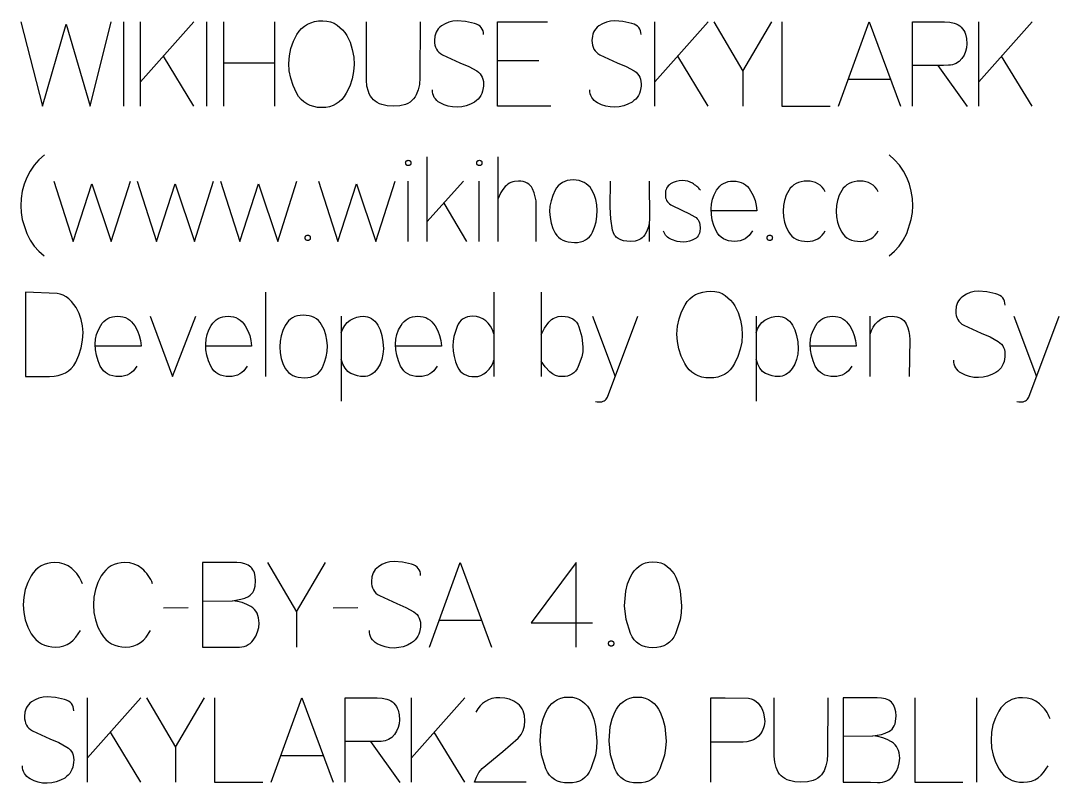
# Model space of a CAD drawing. Extents: x -1220 to 1220, y -1930 to 4067.
# Drawn here: x -803 to 106, y 3399 to 4067 of the extents above; entities that cross this region are included whole.
import ezdxf

# ---------------------------------------------------------------- set-up
doc = ezdxf.new("R2010")
doc.units = 0
doc.layers.add('TC', color=220, linetype='CONTINUOUS')

msp = doc.modelspace()

# ---------------------------------------------------------------- linework, layer by layer
at = {"layer": 'TC'}
for p, q in [((-713.03, 4066.3, 0), (-713.03, 3992.3, 0)), ((-698.23, 4013.55, 0), (-651.51, 4066.3, 0)), ((-698.23, 3992.3, 0), (-698.23, 4066.3, 0)), ((-640.51, 4066.3, 0), (-640.51, 3992.3, 0)), ((-625.61, 4066.3, 0), (-625.61, 3992.3, 0)), ((-580.47, 3992.3, 0), (-580.47, 4066.3, 0)), ((-247.68, 4013.55, 0), (-200.95, 4066.3, 0)), ((-247.68, 3992.3, 0), (-247.68, 4066.3, 0)), ((35.95, 4013.55, 0), (82.68, 4066.3, 0)), ((35.95, 3992.3, 0), (35.95, 4066.3, 0)), ((-651.51, 3992.3, 0), (-678.15, 4036.28, 0)), ((-580.47, 4030.04, 0), (-625.61, 4030.04, 0)), ((-349.48, 4031.94, 0), (-385.64, 4031.94, 0)), ((-200.95, 3992.3, 0), (-227.59, 4036.28, 0)), ((82.68, 3992.3, 0), (56.04, 4036.28, 0)), ((-170.61, 4023.06, 0), (-170.61, 3992.3, 0)), ((0.11, 4027.92, 0), (25.91, 3992.19, 0)), ((-78.22, 4015.87, 0), (-41.43, 4015.87, 0)), ((-447.37, 3947.9, 0), (-447.37, 3873.9, 0)), ((-385.32, 3947.9, 0), (-385.32, 3873.9, 0)), ((-464.08, 3926.76, 0), (-464.08, 3873.9, 0)), ((-415.24, 3926.76, 0), (-447.37, 3891.02, 0)), ((-401.81, 3926.76, 0), (-401.81, 3873.9, 0)), ((-432.57, 3907.41, 0), (-412.7, 3873.9, 0)), ((-252.65, 3890.92, 0), (-252.65, 3873.9, 0)), ((-588.61, 3829.5, 0), (-588.61, 3755.5, 0)), ((-388.7, 3829.5, 0), (-388.7, 3755.5, 0)), ((-347.26, 3829.5, 0), (-347.26, 3755.5, 0)), ((-522.33, 3808.36, 0), (-522.33, 3733.93, 0)), ((-302.23, 3808.36, 0), (-282.35, 3755.5, 0)), ((-159.09, 3808.36, 0), (-159.09, 3733.93, 0)), ((-59.09, 3755.5, 0), (-59.09, 3808.36, 0)), ((66.82, 3808.36, 0), (86.69, 3755.5, 0)), ((-656.48, 3552.95, 0), (-678.15, 3552.74, 0)), ((-561.55, 3549.46, 0), (-561.55, 3518.7, 0)), ((-507.74, 3552.95, 0), (-529.41, 3552.74, 0)), ((-436.49, 3542.27, 0), (-399.7, 3542.27, 0)), ((-356.04, 3540.05, 0), (-302.33, 3540.05, 0)), ((-744.64, 3421.55, 0), (-697.92, 3474.3, 0)), ((-744.64, 3400.3, 0), (-744.64, 3474.3, 0)), ((-461.01, 3421.55, 0), (-414.29, 3474.3, 0)), ((-461.01, 3400.3, 0), (-461.01, 3474.3, 0)), ((33.94, 3474.3, 0), (33.94, 3400.3, 0)), ((-697.92, 3400.3, 0), (-724.56, 3444.28, 0)), ((-414.29, 3400.3, 0), (-440.93, 3444.28, 0)), ((-667.58, 3431.06, 0), (-667.58, 3400.3, 0)), ((-496.85, 3435.92, 0), (-471.05, 3400.19, 0)), ((-575.18, 3423.87, 0), (-538.39, 3423.87, 0))]:
    msp.add_line(p, q, dxfattribs=at)
for points in [[(-803.1, 4066.3), (-784.07, 3992.3), (-763.25, 4064.08), (-742.32, 3992.3), (-723.82, 4066.3)], [(-453.19, 4066.3), (-453.51, 4017.04), (-453.89, 4011.45), (-454.93, 4006.54), (-456.64, 4002.31), (-457.74, 4000.44), (-459, 3998.75), (-460.44, 3997.24), (-462.1, 3995.93), (-463.99, 3994.82), (-466.11, 3993.91), (-471.03, 3992.7), (-476.87, 3992.3), (-482.25, 3992.66), (-486.94, 3993.73), (-489.02, 3994.53), (-490.92, 3995.51), (-492.65, 3996.67), (-494.21, 3998.01), (-495.59, 3999.52), (-496.79, 4001.22), (-497.82, 4003.09), (-498.67, 4005.14), (-499.85, 4009.78), (-500.34, 4015.13), (-500.34, 4066.3)], [(-397.69, 4054.99), (-397.82, 4056.78), (-398.2, 4058.42), (-398.83, 4059.89), (-399.72, 4061.2), (-400.87, 4062.35), (-402.27, 4063.33), (-403.92, 4064.16), (-405.83, 4064.82), (-413.6, 4066.56), (-420.84, 4067.14), (-424.6, 4066.86), (-428.16, 4066.01), (-431.52, 4064.59), (-434.69, 4062.6), (-436.13, 4061.43), (-437.37, 4060.13), (-438.42, 4058.72), (-439.29, 4057.18), (-439.96, 4055.52), (-440.44, 4053.74), (-440.82, 4049.81), (-440.71, 4047.74), (-440.38, 4045.82), (-439.84, 4044.04), (-439.08, 4042.41), (-438.09, 4040.92), (-436.9, 4039.58), (-435.48, 4038.38), (-433.84, 4037.33), (-418.62, 4030.36), (-410.77, 4027.08), (-403.71, 4023.17), (-402.16, 4022.03), (-400.85, 4020.74), (-399.76, 4019.3), (-398.9, 4017.7), (-398.28, 4015.94), (-397.89, 4014.03), (-397.72, 4011.96), (-397.79, 4009.74), (-398.56, 4005.43), (-399.24, 4003.5), (-400.12, 4001.71), (-401.2, 4000.06), (-402.47, 3998.56), (-403.95, 3997.21), (-405.62, 3996), (-409.23, 3994.05), (-412.99, 3992.64), (-416.9, 3991.78), (-420.95, 3991.45), (-424.93, 3991.65), (-428.74, 3992.35), (-432.38, 3993.55), (-435.85, 3995.26), (-437.44, 3996.29), (-438.81, 3997.45), (-439.97, 3998.71), (-440.93, 4000.1), (-441.67, 4001.59), (-442.19, 4003.21), (-442.51, 4004.94), (-442.62, 4006.78)], [(-338.91, 3992.3), (-385.64, 3992.3), (-385.64, 4066.3), (-341.66, 4066.3)], [(-259.73, 4054.99), (-259.86, 4056.78), (-260.24, 4058.42), (-260.88, 4059.89), (-261.77, 4061.2), (-262.91, 4062.35), (-264.31, 4063.33), (-265.96, 4064.16), (-267.87, 4064.82), (-275.64, 4066.56), (-282.88, 4067.14), (-286.64, 4066.86), (-290.2, 4066.01), (-293.57, 4064.59), (-296.73, 4062.6), (-298.17, 4061.43), (-299.41, 4060.13), (-300.47, 4058.72), (-301.33, 4057.18), (-302, 4055.52), (-302.48, 4053.74), (-302.86, 4049.81), (-302.75, 4047.74), (-302.43, 4045.82), (-301.88, 4044.04), (-301.12, 4042.41), (-300.14, 4040.92), (-298.94, 4039.58), (-297.52, 4038.38), (-295.89, 4037.33), (-280.66, 4030.36), (-272.81, 4027.08), (-265.76, 4023.17), (-264.21, 4022.03), (-262.89, 4020.74), (-261.8, 4019.3), (-260.95, 4017.7), (-260.32, 4015.94), (-259.93, 4014.03), (-259.77, 4011.96), (-259.84, 4009.74), (-260.6, 4005.43), (-261.28, 4003.5), (-262.16, 4001.71), (-263.24, 4000.06), (-264.52, 3998.56), (-265.99, 3997.21), (-267.66, 3996), (-271.27, 3994.05), (-275.03, 3992.64), (-278.94, 3991.78), (-282.99, 3991.45), (-286.97, 3991.65), (-290.79, 3992.35), (-294.43, 3993.55), (-297.89, 3995.26), (-299.48, 3996.29), (-300.85, 3997.45), (-302.02, 3998.71), (-302.97, 4000.1), (-303.71, 4001.59), (-304.24, 4003.21), (-304.55, 4004.94), (-304.66, 4006.78)], [(-195.99, 4066.3), (-170.61, 4023.06), (-145.35, 4066.3)], [(-136.36, 4066.3), (-136.36, 3992.3), (-94.18, 3992.3)], [(-86.78, 3992.3), (-59.93, 4066.3), (-32.66, 3992.3)], [(-22.09, 3992.3), (-22.09, 4066.3), (5.93, 4066.3), (10.54, 4066), (14.53, 4065.09), (16.3, 4064.41), (17.91, 4063.58), (19.37, 4062.6), (20.68, 4061.46), (21.83, 4060.18), (22.83, 4058.74), (23.67, 4057.16), (24.36, 4055.42), (25.28, 4051.49), (25.59, 4046.95), (25.31, 4043.54), (24.48, 4040.27), (23.09, 4037.14), (21.15, 4034.16), (18.79, 4031.61), (17.47, 4030.59), (16.05, 4029.75), (14.54, 4029.08), (12.93, 4028.59), (11.22, 4028.28), (9.42, 4028.14), (5.08, 4027.92), (0.11, 4027.92), (-21.98, 4027.92)], [(-782.38, 3949.7), (-787.15, 3945.36), (-791.32, 3940.6), (-794.87, 3935.42), (-797.82, 3929.82), (-800.13, 3923.92), (-801.78, 3917.85), (-802.77, 3911.61), (-803.1, 3905.19), (-802.77, 3899.19), (-801.78, 3893.14), (-797.82, 3880.88), (-794.84, 3875.06), (-791.29, 3869.88), (-787.17, 3865.34), (-782.49, 3861.42)], [(-42.38, 3861.42), (-37.71, 3865.34), (-33.61, 3869.88), (-30.09, 3875.06), (-27.16, 3880.88), (-23.12, 3893.14), (-22.11, 3899.19), (-21.77, 3905.19), (-22.1, 3911.61), (-23.09, 3917.85), (-24.74, 3923.92), (-27.05, 3929.82), (-30, 3935.42), (-33.56, 3940.6), (-37.72, 3945.36), (-42.49, 3949.7)], [(-774.14, 3926.76), (-757.22, 3873.9), (-740.84, 3924.32), (-723.92, 3873.9), (-707.11, 3926.76)], [(-701.19, 3926.76), (-684.28, 3873.9), (-667.89, 3924.32), (-650.98, 3873.9), (-634.17, 3926.76)], [(-628.25, 3926.76), (-611.34, 3873.9), (-594.95, 3924.32), (-578.04, 3873.9), (-561.23, 3926.76)], [(-542.31, 3926.76), (-525.39, 3873.9), (-509.01, 3924.32), (-492.09, 3873.9), (-475.28, 3926.76)], [(-351.7, 3873.9), (-351.6, 3905.61), (-351.8, 3909.37), (-352.42, 3913.01), (-353.44, 3916.55), (-354.87, 3919.99), (-355.76, 3921.58), (-356.84, 3922.95), (-358.1, 3924.11), (-359.55, 3925.06), (-361.19, 3925.8), (-363.02, 3926.33), (-365.04, 3926.65), (-367.24, 3926.76), (-370.67, 3926.45), (-372.25, 3926.07), (-373.74, 3925.54), (-375.15, 3924.86), (-376.48, 3924.02), (-377.72, 3923.03), (-378.87, 3921.89), (-380.9, 3919.42), (-382.65, 3916.74), (-385.32, 3910.79)], [(-252.75, 3926.76), (-252.54, 3893.56), (-252.75, 3889.72), (-253.47, 3886.14), (-254.7, 3882.8), (-256.45, 3879.71), (-257.53, 3878.35), (-258.75, 3877.17), (-260.12, 3876.17), (-261.63, 3875.35), (-263.29, 3874.72), (-265.1, 3874.26), (-269.14, 3873.9), (-272.32, 3874.05), (-275.15, 3874.51), (-277.63, 3875.28), (-279.76, 3876.36), (-281.54, 3877.74), (-282.3, 3878.55), (-282.98, 3879.43), (-284.06, 3881.43), (-284.79, 3883.73), (-286.37, 3893.75), (-286.9, 3903.92), (-286.69, 3926.76)], [(-162.16, 3883.2), (-163.51, 3881.02), (-165.04, 3879.13), (-166.74, 3877.53), (-168.61, 3876.22), (-170.65, 3875.21), (-172.86, 3874.48), (-175.25, 3874.04), (-177.8, 3873.9), (-180.62, 3874.04), (-183.22, 3874.48), (-185.59, 3875.21), (-187.74, 3876.22), (-189.66, 3877.53), (-191.36, 3879.13), (-192.83, 3881.02), (-194.08, 3883.2), (-196.03, 3887.89), (-197.41, 3892.64), (-198.25, 3897.45), (-198.52, 3902.34), (-198.22, 3906.62), (-197.31, 3910.79), (-195.79, 3914.86), (-193.66, 3918.83), (-192.34, 3920.69), (-190.88, 3922.3), (-189.26, 3923.66), (-187.5, 3924.77), (-185.59, 3925.64), (-183.53, 3926.26), (-181.32, 3926.63), (-178.97, 3926.76), (-176.51, 3926.62), (-174.22, 3926.23), (-172.08, 3925.57), (-170.11, 3924.64), (-168.3, 3923.45), (-166.66, 3922), (-165.17, 3920.28), (-163.85, 3918.3), (-161.6, 3914.08), (-159.94, 3909.79), (-158.85, 3905.42), (-158.35, 3900.96), (-158.35, 3900.64), (-198.63, 3900.64)], [(-98.41, 3917.45), (-99.77, 3919.63), (-101.31, 3921.52), (-103.03, 3923.12), (-104.94, 3924.43), (-107.03, 3925.45), (-109.29, 3926.17), (-111.74, 3926.61), (-114.37, 3926.76), (-117.05, 3926.63), (-119.54, 3926.24), (-121.84, 3925.6), (-123.94, 3924.69), (-125.85, 3923.54), (-127.58, 3922.12), (-129.1, 3920.44), (-130.44, 3918.51), (-132.57, 3914.29), (-134.09, 3909.87), (-135, 3905.25), (-135.31, 3900.43), (-135, 3895.48), (-134.09, 3890.76), (-132.57, 3886.28), (-130.44, 3882.04), (-129.12, 3880.13), (-127.6, 3878.48), (-125.86, 3877.08), (-123.92, 3875.93), (-121.76, 3875.04), (-119.4, 3874.41), (-114.06, 3873.9), (-111.71, 3874.05), (-109.41, 3874.51), (-107.16, 3875.27), (-104.97, 3876.33), (-102.94, 3877.68), (-101.21, 3879.29), (-99.77, 3881.17), (-98.62, 3883.31)], [(-52, 3917.45), (-53.36, 3919.63), (-54.9, 3921.52), (-56.63, 3923.12), (-58.53, 3924.43), (-60.62, 3925.45), (-62.88, 3926.17), (-65.33, 3926.61), (-67.97, 3926.76), (-70.64, 3926.63), (-73.13, 3926.24), (-75.43, 3925.6), (-77.53, 3924.69), (-79.45, 3923.54), (-81.17, 3922.12), (-82.7, 3920.44), (-84.03, 3918.51), (-86.16, 3914.29), (-87.68, 3909.87), (-88.59, 3905.25), (-88.9, 3900.43), (-88.59, 3895.48), (-87.68, 3890.76), (-86.16, 3886.28), (-84.03, 3882.04), (-82.71, 3880.13), (-81.19, 3878.48), (-79.45, 3877.08), (-77.51, 3875.93), (-75.35, 3875.04), (-72.99, 3874.41), (-67.65, 3873.9), (-65.3, 3874.05), (-63, 3874.51), (-60.75, 3875.27), (-58.56, 3876.33), (-56.54, 3877.68), (-54.8, 3879.29), (-53.36, 3881.17), (-52.21, 3883.31)], [(59, 3818.19), (58.87, 3819.98), (58.49, 3821.62), (57.85, 3823.09), (56.96, 3824.4), (55.82, 3825.55), (54.42, 3826.53), (52.76, 3827.36), (50.86, 3828.02), (43.09, 3829.76), (35.85, 3830.34), (32.09, 3830.06), (28.52, 3829.21), (25.16, 3827.79), (22, 3825.8), (20.56, 3824.63), (19.31, 3823.33), (18.26, 3821.92), (17.4, 3820.38), (16.73, 3818.72), (16.25, 3816.94), (15.87, 3813.01), (15.97, 3810.94), (16.3, 3809.02), (16.85, 3807.24), (17.61, 3805.61), (18.59, 3804.12), (19.79, 3802.78), (21.21, 3801.58), (22.84, 3800.53), (38.07, 3793.56), (45.91, 3790.28), (52.97, 3786.37), (54.52, 3785.23), (55.84, 3783.94), (56.93, 3782.5), (57.78, 3780.9), (58.41, 3779.14), (58.8, 3777.23), (58.96, 3775.16), (58.89, 3772.94), (58.12, 3768.63), (57.44, 3766.7), (56.57, 3764.91), (55.49, 3763.26), (54.21, 3761.76), (52.74, 3760.41), (51.07, 3759.2), (47.45, 3757.25), (43.69, 3755.84), (39.79, 3754.98), (35.74, 3754.65), (31.76, 3754.85), (27.94, 3755.55), (24.3, 3756.75), (20.83, 3758.46), (19.25, 3759.49), (17.87, 3760.65), (16.71, 3761.91), (15.76, 3763.3), (15.02, 3764.79), (14.49, 3766.41), (14.17, 3768.14), (14.07, 3769.98)], [(-701.51, 3764.8), (-702.87, 3762.62), (-704.39, 3760.73), (-706.09, 3759.13), (-707.96, 3757.82), (-710, 3756.81), (-712.22, 3756.08), (-714.6, 3755.64), (-717.16, 3755.5), (-719.98, 3755.64), (-722.58, 3756.08), (-724.95, 3756.81), (-727.09, 3757.82), (-729.02, 3759.13), (-730.72, 3760.73), (-732.19, 3762.62), (-733.44, 3764.8), (-735.38, 3769.49), (-736.77, 3774.24), (-737.6, 3779.05), (-737.88, 3783.94), (-737.57, 3788.22), (-736.66, 3792.39), (-735.14, 3796.46), (-733.01, 3800.43), (-731.7, 3802.29), (-730.23, 3803.9), (-728.62, 3805.26), (-726.86, 3806.37), (-724.95, 3807.24), (-722.89, 3807.86), (-720.68, 3808.23), (-718.32, 3808.36), (-715.86, 3808.22), (-713.57, 3807.83), (-711.44, 3807.17), (-709.47, 3806.24), (-707.66, 3805.05), (-706.01, 3803.6), (-704.53, 3801.88), (-703.2, 3799.9), (-700.96, 3795.68), (-699.29, 3791.39), (-698.21, 3787.02), (-697.71, 3782.56), (-697.71, 3782.24), (-737.98, 3782.24)], [(-689.78, 3808.36), (-670.11, 3755.5), (-649.71, 3808.36)], [(-604.78, 3764.8), (-606.14, 3762.62), (-607.66, 3760.73), (-609.36, 3759.13), (-611.23, 3757.82), (-613.27, 3756.81), (-615.49, 3756.08), (-617.87, 3755.64), (-620.43, 3755.5), (-623.25, 3755.64), (-625.85, 3756.08), (-628.22, 3756.81), (-630.37, 3757.82), (-632.29, 3759.13), (-633.99, 3760.73), (-635.46, 3762.62), (-636.71, 3764.8), (-638.65, 3769.49), (-640.04, 3774.24), (-640.87, 3779.05), (-641.15, 3783.94), (-640.84, 3788.22), (-639.93, 3792.39), (-638.41, 3796.46), (-636.29, 3800.43), (-634.97, 3802.29), (-633.5, 3803.9), (-631.89, 3805.26), (-630.13, 3806.37), (-628.22, 3807.24), (-626.16, 3807.86), (-623.95, 3808.23), (-621.59, 3808.36), (-619.14, 3808.22), (-616.84, 3807.83), (-614.71, 3807.17), (-612.74, 3806.24), (-610.93, 3805.05), (-609.28, 3803.6), (-607.8, 3801.88), (-606.47, 3799.9), (-604.23, 3795.68), (-602.56, 3791.39), (-601.48, 3787.02), (-600.98, 3782.56), (-600.98, 3782.24), (-641.25, 3782.24)], [(-522.33, 3793.87), (-521.04, 3797.38), (-519.31, 3800.37), (-517.13, 3802.87), (-514.5, 3804.87), (-511.65, 3806.39), (-508.79, 3807.48), (-505.94, 3808.14), (-503.09, 3808.36), (-501.15, 3808.24), (-499.32, 3807.87), (-497.59, 3807.27), (-495.95, 3806.43), (-494.41, 3805.34), (-492.98, 3804.02), (-491.64, 3802.45), (-490.4, 3800.64), (-488.27, 3796.45), (-486.75, 3791.6), (-485.84, 3786.09), (-485.54, 3779.92), (-485.86, 3775.08), (-486.83, 3770.59), (-488.45, 3766.46), (-490.72, 3762.69), (-493.39, 3759.54), (-494.82, 3758.31), (-496.32, 3757.3), (-497.89, 3756.51), (-499.52, 3755.95), (-501.22, 3755.61), (-502.98, 3755.5), (-505.57, 3755.67), (-508.27, 3756.19), (-513.97, 3758.25), (-515.4, 3759.07), (-516.72, 3760.1), (-517.92, 3761.35), (-519.02, 3762.82), (-520.89, 3766.39), (-522.33, 3770.83)], [(-438.49, 3764.8), (-439.85, 3762.62), (-441.38, 3760.73), (-443.07, 3759.13), (-444.94, 3757.82), (-446.98, 3756.81), (-449.2, 3756.08), (-451.58, 3755.64), (-454.14, 3755.5), (-456.96, 3755.64), (-459.56, 3756.08), (-461.93, 3756.81), (-464.08, 3757.82), (-466, 3759.13), (-467.7, 3760.73), (-469.17, 3762.62), (-470.42, 3764.8), (-472.36, 3769.49), (-473.75, 3774.24), (-474.58, 3779.05), (-474.86, 3783.94), (-474.56, 3788.22), (-473.64, 3792.39), (-472.12, 3796.46), (-470, 3800.43), (-468.68, 3802.29), (-467.22, 3803.9), (-465.6, 3805.26), (-463.84, 3806.37), (-461.93, 3807.24), (-459.87, 3807.86), (-457.66, 3808.23), (-455.3, 3808.36), (-452.85, 3808.22), (-450.55, 3807.83), (-448.42, 3807.17), (-446.45, 3806.24), (-444.64, 3805.05), (-442.99, 3803.6), (-441.51, 3801.88), (-440.19, 3799.9), (-437.94, 3795.68), (-436.27, 3791.39), (-435.19, 3787.02), (-434.69, 3782.56), (-434.69, 3782.24), (-474.97, 3782.24)], [(-388.7, 3792.92), (-390.06, 3796.54), (-391.69, 3799.67), (-393.6, 3802.33), (-395.79, 3804.5), (-398.25, 3806.19), (-400.99, 3807.39), (-404.01, 3808.12), (-407.31, 3808.36), (-409.7, 3808.22), (-411.89, 3807.79), (-413.88, 3807.09), (-415.69, 3806.11), (-417.29, 3804.85), (-418.71, 3803.3), (-419.92, 3801.48), (-420.95, 3799.37), (-423.72, 3790.7), (-424.41, 3786.53), (-424.65, 3782.46), (-424.39, 3777.71), (-423.64, 3773.07), (-422.39, 3768.56), (-420.63, 3764.17), (-419.49, 3762.14), (-418.13, 3760.38), (-416.56, 3758.89), (-414.76, 3757.67), (-412.75, 3756.72), (-410.52, 3756.04), (-408.07, 3755.63), (-405.41, 3755.5), (-402.74, 3755.77), (-400.15, 3756.58), (-397.62, 3757.94), (-395.15, 3759.83), (-392.92, 3762.09), (-391.11, 3764.51), (-389.7, 3767.11), (-388.7, 3769.88)], [(-347.26, 3792.18), (-344.36, 3797.84), (-340.5, 3803.18), (-338.12, 3805.44), (-336.81, 3806.33), (-335.42, 3807.06), (-333.96, 3807.63), (-332.41, 3808.03), (-329.08, 3808.36), (-326.33, 3808.21), (-323.83, 3807.79), (-321.58, 3807.08), (-319.59, 3806.08), (-317.86, 3804.81), (-316.37, 3803.24), (-315.15, 3801.4), (-314.17, 3799.26), (-311.56, 3790.28), (-310.69, 3781.29), (-310.94, 3777.14), (-311.72, 3772.92), (-314.81, 3764.27), (-315.91, 3762.22), (-317.19, 3760.43), (-318.65, 3758.93), (-320.31, 3757.69), (-322.14, 3756.73), (-324.16, 3756.05), (-326.37, 3755.64), (-328.76, 3755.5), (-331.87, 3755.76), (-334.74, 3756.53), (-337.37, 3757.82), (-339.76, 3759.62), (-343.91, 3764.01), (-347.26, 3768.92)], [(-299.8, 3733.83), (-298.11, 3733.43), (-296.63, 3733.3), (-295.33, 3733.37), (-294.14, 3733.56), (-293.06, 3733.89), (-292.08, 3734.36), (-291.21, 3734.95), (-290.44, 3735.68), (-289.78, 3736.54), (-289.23, 3737.53), (-262.59, 3808.36)], [(-159.09, 3793.87), (-157.81, 3797.38), (-156.08, 3800.37), (-153.9, 3802.87), (-151.27, 3804.87), (-148.41, 3806.39), (-145.56, 3807.48), (-142.71, 3808.14), (-139.85, 3808.36), (-137.92, 3808.24), (-136.09, 3807.87), (-134.35, 3807.27), (-132.72, 3806.43), (-131.18, 3805.34), (-129.74, 3804.02), (-128.4, 3802.45), (-127.17, 3800.64), (-125.04, 3796.45), (-123.52, 3791.6), (-122.61, 3786.09), (-122.3, 3779.92), (-122.63, 3775.08), (-123.6, 3770.59), (-125.22, 3766.46), (-127.48, 3762.69), (-130.15, 3759.54), (-131.59, 3758.31), (-133.09, 3757.3), (-134.65, 3756.51), (-136.28, 3755.95), (-137.98, 3755.61), (-139.75, 3755.5), (-142.34, 3755.67), (-145.03, 3756.19), (-150.74, 3758.25), (-152.17, 3759.07), (-153.48, 3760.1), (-154.69, 3761.35), (-155.79, 3762.82), (-157.66, 3766.39), (-159.09, 3770.83)], [(-75.26, 3764.8), (-76.61, 3762.62), (-78.14, 3760.73), (-79.84, 3759.13), (-81.71, 3757.82), (-83.75, 3756.81), (-85.96, 3756.08), (-88.35, 3755.64), (-90.91, 3755.5), (-93.73, 3755.64), (-96.32, 3756.08), (-98.7, 3756.81), (-100.84, 3757.82), (-102.77, 3759.13), (-104.46, 3760.73), (-105.94, 3762.62), (-107.19, 3764.8), (-109.13, 3769.49), (-110.52, 3774.24), (-111.35, 3779.05), (-111.63, 3783.94), (-111.32, 3788.22), (-110.41, 3792.39), (-108.89, 3796.46), (-106.76, 3800.43), (-105.45, 3802.29), (-103.98, 3803.9), (-102.37, 3805.26), (-100.61, 3806.37), (-98.69, 3807.24), (-96.63, 3807.86), (-94.43, 3808.23), (-92.07, 3808.36), (-89.61, 3808.22), (-87.32, 3807.83), (-85.19, 3807.17), (-83.22, 3806.24), (-81.41, 3805.05), (-79.76, 3803.6), (-78.27, 3801.88), (-76.95, 3799.9), (-74.71, 3795.68), (-73.04, 3791.39), (-71.96, 3787.02), (-71.45, 3782.56), (-71.45, 3782.24), (-111.73, 3782.24)], [(-59.09, 3792.71), (-57.96, 3795.9), (-56.47, 3798.82), (-54.63, 3801.45), (-52.43, 3803.81), (-49.82, 3805.8), (-46.88, 3807.22), (-43.59, 3808.07), (-39.95, 3808.36), (-37.82, 3808.25), (-35.86, 3807.94), (-34.06, 3807.42), (-32.45, 3806.69), (-31, 3805.75), (-29.72, 3804.61), (-28.62, 3803.26), (-27.69, 3801.7), (-26.22, 3798.39), (-25.18, 3795.04), (-24.58, 3791.63), (-24.41, 3788.16), (-24.83, 3755.5)], [(69.25, 3733.83), (70.94, 3733.43), (72.42, 3733.3), (73.72, 3733.37), (74.91, 3733.56), (75.99, 3733.89), (76.97, 3734.36), (77.84, 3734.95), (78.61, 3735.68), (79.27, 3736.54), (79.82, 3737.53), (106.46, 3808.36)], [(-452.87, 3581.39), (-453, 3583.18), (-453.38, 3584.82), (-454.02, 3586.29), (-454.91, 3587.6), (-456.05, 3588.75), (-457.45, 3589.73), (-459.1, 3590.56), (-461.01, 3591.22), (-468.78, 3592.96), (-476.02, 3593.54), (-479.78, 3593.26), (-483.34, 3592.41), (-486.71, 3590.99), (-489.87, 3589), (-491.31, 3587.83), (-492.55, 3586.53), (-493.61, 3585.12), (-494.47, 3583.58), (-495.14, 3581.92), (-495.62, 3580.14), (-496, 3576.21), (-495.89, 3574.14), (-495.57, 3572.22), (-495.02, 3570.44), (-494.26, 3568.81), (-493.28, 3567.32), (-492.08, 3565.98), (-490.66, 3564.78), (-489.03, 3563.73), (-473.8, 3556.76), (-465.95, 3553.48), (-458.9, 3549.57), (-457.35, 3548.43), (-456.03, 3547.14), (-454.94, 3545.7), (-454.09, 3544.1), (-453.46, 3542.34), (-453.07, 3540.43), (-452.91, 3538.36), (-452.98, 3536.14), (-453.74, 3531.83), (-454.42, 3529.9), (-455.3, 3528.11), (-456.38, 3526.46), (-457.66, 3524.96), (-459.13, 3523.61), (-460.8, 3522.4), (-464.41, 3520.45), (-468.17, 3519.04), (-472.08, 3518.18), (-476.13, 3517.85), (-480.11, 3518.05), (-483.93, 3518.75), (-487.57, 3519.95), (-491.03, 3521.66), (-492.62, 3522.69), (-493.99, 3523.85), (-495.16, 3525.11), (-496.11, 3526.5), (-496.85, 3527.99), (-497.38, 3529.61), (-497.69, 3531.34), (-497.8, 3533.18)], [(-316.61, 3518.7), (-316.5, 3592.8), (-356.04, 3540.05)], [(-643.79, 3592.7), (-643.79, 3518.7), (-619.9, 3518.7), (-613.66, 3518.49), (-611.45, 3518.52), (-609.37, 3518.77), (-607.41, 3519.23), (-605.58, 3519.91), (-603.87, 3520.82), (-602.29, 3521.94), (-600.83, 3523.27), (-599.5, 3524.83), (-597.23, 3528.3), (-595.61, 3531.94), (-594.64, 3535.75), (-594.32, 3539.74), (-594.77, 3544.4), (-595.33, 3546.47), (-596.11, 3548.35), (-597.13, 3550.06), (-598.36, 3551.59), (-599.82, 3552.94), (-601.51, 3554.11), (-605.22, 3556.1), (-609.17, 3557.63), (-613.36, 3558.69), (-617.79, 3559.29)], [(-643.79, 3558.98), (-617.79, 3559.29), (-610.31, 3560.51), (-606.9, 3561.63), (-603.73, 3563.1), (-602.26, 3564.05), (-601, 3565.22), (-599.93, 3566.6), (-599.05, 3568.2), (-598.37, 3570.01), (-597.88, 3572.04), (-597.49, 3576.74), (-597.75, 3580.48), (-598.52, 3583.72), (-599.1, 3585.15), (-599.81, 3586.46), (-600.65, 3587.65), (-601.61, 3588.71), (-602.71, 3589.64), (-603.93, 3590.45), (-605.28, 3591.14), (-606.77, 3591.7), (-610.11, 3592.45), (-613.98, 3592.7), (-643.79, 3592.7)], [(-586.92, 3592.7), (-561.55, 3549.46), (-536.28, 3592.7)], [(-445.05, 3518.7), (-418.2, 3592.7), (-390.92, 3518.7)], [(-756.69, 3462.99), (-756.82, 3464.78), (-757.2, 3466.42), (-757.84, 3467.89), (-758.73, 3469.2), (-759.87, 3470.35), (-761.27, 3471.33), (-762.93, 3472.16), (-764.83, 3472.82), (-772.6, 3474.56), (-779.85, 3475.14), (-783.61, 3474.86), (-787.17, 3474.01), (-790.53, 3472.59), (-793.69, 3470.6), (-795.13, 3469.43), (-796.38, 3468.13), (-797.43, 3466.72), (-798.29, 3465.18), (-798.96, 3463.52), (-799.44, 3461.74), (-799.83, 3457.81), (-799.72, 3455.74), (-799.39, 3453.82), (-798.84, 3452.04), (-798.08, 3450.41), (-797.1, 3448.92), (-795.9, 3447.58), (-794.48, 3446.38), (-792.85, 3445.33), (-777.63, 3438.36), (-769.78, 3435.08), (-762.72, 3431.17), (-761.17, 3430.03), (-759.85, 3428.74), (-758.77, 3427.3), (-757.91, 3425.7), (-757.29, 3423.94), (-756.89, 3422.03), (-756.73, 3419.96), (-756.8, 3417.74), (-757.57, 3413.43), (-758.25, 3411.5), (-759.13, 3409.71), (-760.2, 3408.06), (-761.48, 3406.56), (-762.95, 3405.21), (-764.62, 3404), (-768.24, 3402.05), (-772, 3400.64), (-775.9, 3399.78), (-779.95, 3399.45), (-783.94, 3399.65), (-787.75, 3400.35), (-791.39, 3401.55), (-794.86, 3403.26), (-796.44, 3404.29), (-797.82, 3405.45), (-798.98, 3406.71), (-799.93, 3408.1), (-800.67, 3409.59), (-801.2, 3411.21), (-801.52, 3412.94), (-801.62, 3414.78)], [(-692.95, 3474.3), (-667.58, 3431.06), (-642.31, 3474.3)], [(-633.33, 3474.3), (-633.33, 3400.3), (-591.15, 3400.3)], [(-583.75, 3400.3), (-556.89, 3474.3), (-529.62, 3400.3)], [(-519.05, 3400.3), (-519.05, 3474.3), (-491.03, 3474.3), (-486.43, 3474), (-482.43, 3473.09), (-480.67, 3472.41), (-479.05, 3471.58), (-477.59, 3470.6), (-476.29, 3469.46), (-475.14, 3468.18), (-474.14, 3466.74), (-473.29, 3465.16), (-472.6, 3463.42), (-471.68, 3459.49), (-471.37, 3454.95), (-471.65, 3451.54), (-472.48, 3448.27), (-473.87, 3445.14), (-475.81, 3442.16), (-478.17, 3439.61), (-479.49, 3438.59), (-480.91, 3437.75), (-482.43, 3437.08), (-484.04, 3436.59), (-485.74, 3436.28), (-487.55, 3436.14), (-491.88, 3435.92), (-496.85, 3435.92), (-518.94, 3435.92)], [(-360.48, 3400.4), (-405.62, 3400.51), (-403.97, 3404.86), (-401.76, 3408.84), (-399, 3412.42), (-380.88, 3427.26), (-367.45, 3438.88), (-364.91, 3442.13), (-363.09, 3445.73), (-362, 3449.69), (-361.64, 3454), (-362.03, 3458.67), (-362.52, 3460.79), (-363.2, 3462.75), (-364.08, 3464.57), (-365.15, 3466.23), (-366.42, 3467.75), (-367.88, 3469.12), (-371.2, 3471.39), (-374.93, 3473), (-379.08, 3473.98), (-383.63, 3474.3), (-387.15, 3474.1), (-390.41, 3473.51), (-393.41, 3472.53), (-396.16, 3471.15), (-398.64, 3469.39), (-400.87, 3467.22), (-402.85, 3464.67), (-404.56, 3461.72)], [(-96.09, 3474.3), (-96.4, 3425.04), (-96.79, 3419.45), (-97.83, 3414.54), (-99.53, 3410.31), (-100.63, 3408.44), (-101.9, 3406.75), (-103.34, 3405.24), (-105, 3403.93), (-106.89, 3402.82), (-109.01, 3401.91), (-113.93, 3400.7), (-119.77, 3400.3), (-125.15, 3400.66), (-129.84, 3401.73), (-131.91, 3402.53), (-133.82, 3403.51), (-135.55, 3404.67), (-137.1, 3406.01), (-138.48, 3407.52), (-139.69, 3409.22), (-140.72, 3411.09), (-141.57, 3413.14), (-142.75, 3417.78), (-143.23, 3423.13), (-143.23, 3474.3)], [(-82.77, 3474.3), (-82.77, 3400.3), (-58.87, 3400.3), (-52.64, 3400.09), (-50.43, 3400.12), (-48.34, 3400.37), (-46.38, 3400.83), (-44.55, 3401.51), (-42.84, 3402.42), (-41.26, 3403.54), (-39.8, 3404.87), (-38.47, 3406.43), (-36.21, 3409.9), (-34.59, 3413.54), (-33.62, 3417.35), (-33.29, 3421.34), (-33.74, 3426), (-34.3, 3428.07), (-35.09, 3429.95), (-36.1, 3431.66), (-37.34, 3433.19), (-38.8, 3434.54), (-40.48, 3435.71), (-44.19, 3437.7), (-48.14, 3439.23), (-52.33, 3440.29), (-56.76, 3440.89)], [(-82.77, 3440.58), (-56.76, 3440.89), (-49.28, 3442.11), (-45.88, 3443.23), (-42.7, 3444.7), (-41.24, 3445.65), (-39.97, 3446.82), (-38.9, 3448.2), (-38.02, 3449.8), (-37.34, 3451.61), (-36.85, 3453.64), (-36.46, 3458.34), (-36.72, 3462.08), (-37.49, 3465.32), (-38.07, 3466.75), (-38.78, 3468.06), (-39.62, 3469.25), (-40.59, 3470.31), (-41.68, 3471.24), (-42.9, 3472.05), (-44.26, 3472.74), (-45.74, 3473.3), (-49.09, 3474.05), (-52.95, 3474.3), (-82.77, 3474.3)], [(-20.08, 3474.3), (-20.08, 3400.3), (22.1, 3400.3)]]:
    msp.add_lwpolyline(points, dxfattribs=at)
for points in [[(-538.61, 4067.14), (-535.04, 4066.91), (-531.76, 4066.22), (-528.75, 4065.06), (-526.03, 4063.44), (-521.32, 4059.35), (-519.33, 4056.92), (-517.57, 4054.25), (-514.66, 4048.35), (-512.71, 4041.88), (-511.52, 4035.25), (-511.12, 4028.88), (-511.55, 4022.59), (-512.84, 4016.3), (-514.99, 4010.01), (-517.99, 4003.72), (-519.81, 4000.77), (-521.87, 3998.21), (-524.18, 3996.05), (-526.74, 3994.28), (-529.55, 3992.91), (-532.6, 3991.92), (-535.9, 3991.33), (-539.45, 3991.14), (-543.13, 3991.34), (-546.54, 3991.94), (-549.69, 3992.94), (-552.59, 3994.33), (-555.22, 3996.13), (-557.59, 3998.33), (-559.7, 4000.93), (-561.55, 4003.93), (-564.51, 4010.33), (-566.62, 4016.75), (-567.89, 4023.17), (-568.31, 4029.62), (-567.87, 4036.37), (-566.54, 4042.88), (-564.33, 4049.16), (-561.23, 4055.2), (-559.3, 4058), (-557.12, 4060.43), (-554.68, 4062.48), (-551.98, 4064.16), (-549.02, 4065.47), (-545.81, 4066.4), (-542.34, 4066.96)], [(-463.65, 3944.94), (-463.13, 3944.9), (-462.68, 3944.8), (-462.48, 3944.72), (-462.3, 3944.63), (-462.14, 3944.51), (-461.99, 3944.38), (-461.86, 3944.24), (-461.75, 3944.07), (-461.65, 3943.89), (-461.57, 3943.69), (-461.47, 3943.24), (-461.43, 3942.72), (-461.47, 3942.17), (-461.57, 3941.7), (-461.65, 3941.49), (-461.75, 3941.3), (-461.86, 3941.13), (-461.99, 3940.97), (-462.14, 3940.84), (-462.3, 3940.72), (-462.48, 3940.62), (-462.68, 3940.54), (-463.13, 3940.43), (-463.65, 3940.39), (-464.2, 3940.43), (-464.67, 3940.54), (-464.88, 3940.62), (-465.07, 3940.72), (-465.24, 3940.84), (-465.4, 3940.97), (-465.53, 3941.13), (-465.65, 3941.3), (-465.75, 3941.49), (-465.83, 3941.7), (-465.94, 3942.17), (-465.98, 3942.72), (-465.94, 3943.24), (-465.83, 3943.69), (-465.75, 3943.89), (-465.65, 3944.07), (-465.53, 3944.24), (-465.4, 3944.38), (-465.24, 3944.51), (-465.07, 3944.63), (-464.88, 3944.72), (-464.67, 3944.8), (-464.2, 3944.9)], [(-401.39, 3944.94), (-400.87, 3944.9), (-400.42, 3944.8), (-400.22, 3944.72), (-400.04, 3944.63), (-399.87, 3944.51), (-399.72, 3944.38), (-399.59, 3944.24), (-399.48, 3944.07), (-399.39, 3943.89), (-399.31, 3943.69), (-399.2, 3943.24), (-399.17, 3942.72), (-399.2, 3942.17), (-399.31, 3941.7), (-399.39, 3941.49), (-399.48, 3941.3), (-399.59, 3941.13), (-399.72, 3940.97), (-399.87, 3940.84), (-400.04, 3940.72), (-400.22, 3940.62), (-400.42, 3940.54), (-400.87, 3940.43), (-401.39, 3940.39), (-401.93, 3940.43), (-402.41, 3940.54), (-402.62, 3940.62), (-402.81, 3940.72), (-402.98, 3940.84), (-403.13, 3940.97), (-403.27, 3941.13), (-403.39, 3941.3), (-403.49, 3941.49), (-403.57, 3941.7), (-403.68, 3942.17), (-403.71, 3942.72), (-403.68, 3943.24), (-403.57, 3943.69), (-403.49, 3943.89), (-403.39, 3944.07), (-403.27, 3944.24), (-403.13, 3944.38), (-402.98, 3944.51), (-402.81, 3944.63), (-402.62, 3944.72), (-402.41, 3944.8), (-401.93, 3944.9)], [(-319.35, 3927.71), (-321.98, 3927.57), (-324.42, 3927.15), (-326.67, 3926.44), (-328.74, 3925.46), (-330.61, 3924.2), (-332.3, 3922.65), (-333.8, 3920.83), (-335.11, 3918.72), (-337.19, 3914.18), (-338.67, 3909.55), (-339.57, 3904.83), (-339.86, 3900.01), (-339.56, 3894.78), (-338.65, 3889.89), (-337.13, 3885.32), (-335, 3881.09), (-333.65, 3879.18), (-332.09, 3877.53), (-330.31, 3876.13), (-328.31, 3874.98), (-326.11, 3874.09), (-323.68, 3873.46), (-318.19, 3872.95), (-315.4, 3873.09), (-312.85, 3873.51), (-310.53, 3874.21), (-308.44, 3875.19), (-306.59, 3876.46), (-304.97, 3878), (-303.59, 3879.83), (-302.44, 3881.93), (-300.59, 3886.49), (-299.27, 3891.16), (-298.48, 3895.95), (-298.21, 3900.86), (-298.52, 3905.82), (-299.45, 3910.56), (-301.01, 3915.07), (-303.18, 3919.36), (-304.52, 3921.31), (-306.05, 3923.01), (-307.78, 3924.45), (-309.71, 3925.62), (-311.83, 3926.53), (-314.14, 3927.19), (-316.65, 3927.58)], [(-551.71, 3879.29), (-551.19, 3879.26), (-550.74, 3879.15), (-550.54, 3879.07), (-550.36, 3878.98), (-550.2, 3878.87), (-550.05, 3878.74), (-549.92, 3878.59), (-549.81, 3878.42), (-549.71, 3878.24), (-549.63, 3878.04), (-549.53, 3877.59), (-549.49, 3877.07), (-549.53, 3876.53), (-549.63, 3876.05), (-549.71, 3875.84), (-549.81, 3875.65), (-549.92, 3875.48), (-550.05, 3875.33), (-550.2, 3875.19), (-550.36, 3875.07), (-550.54, 3874.97), (-550.74, 3874.89), (-551.19, 3874.78), (-551.71, 3874.74), (-552.26, 3874.78), (-552.73, 3874.89), (-552.94, 3874.97), (-553.13, 3875.07), (-553.3, 3875.19), (-553.46, 3875.33), (-553.59, 3875.48), (-553.71, 3875.65), (-553.81, 3875.84), (-553.89, 3876.05), (-554, 3876.53), (-554.04, 3877.07), (-554, 3877.59), (-553.89, 3878.04), (-553.81, 3878.24), (-553.71, 3878.42), (-553.59, 3878.59), (-553.46, 3878.74), (-553.3, 3878.87), (-553.13, 3878.98), (-552.94, 3879.07), (-552.73, 3879.15), (-552.26, 3879.26)], [(-147.04, 3879.29), (-146.52, 3879.26), (-146.07, 3879.15), (-145.87, 3879.07), (-145.69, 3878.98), (-145.52, 3878.87), (-145.38, 3878.74), (-145.25, 3878.59), (-145.13, 3878.42), (-145.04, 3878.24), (-144.96, 3878.04), (-144.85, 3877.59), (-144.82, 3877.07), (-144.85, 3876.53), (-144.96, 3876.05), (-145.04, 3875.84), (-145.13, 3875.65), (-145.25, 3875.48), (-145.38, 3875.33), (-145.52, 3875.19), (-145.69, 3875.07), (-145.87, 3874.97), (-146.07, 3874.89), (-146.52, 3874.78), (-147.04, 3874.74), (-147.59, 3874.78), (-148.06, 3874.89), (-148.27, 3874.97), (-148.46, 3875.07), (-148.63, 3875.19), (-148.78, 3875.33), (-148.92, 3875.48), (-149.04, 3875.65), (-149.14, 3875.84), (-149.22, 3876.05), (-149.33, 3876.53), (-149.37, 3877.07), (-149.33, 3877.59), (-149.22, 3878.04), (-149.14, 3878.24), (-149.04, 3878.42), (-148.92, 3878.59), (-148.78, 3878.74), (-148.63, 3878.87), (-148.46, 3878.98), (-148.27, 3879.07), (-148.06, 3879.15), (-147.59, 3879.26)], [(-798.87, 3829.5), (-798.87, 3755.5), (-777.84, 3755.71), (-773.9, 3755.95), (-770.27, 3756.56), (-766.95, 3757.55), (-763.94, 3758.91), (-761.24, 3760.64), (-758.85, 3762.75), (-756.77, 3765.23), (-755, 3768.08), (-752.18, 3774.27), (-750.17, 3780.69), (-748.96, 3787.33), (-748.55, 3794.19), (-748.94, 3799.99), (-750.09, 3805.55), (-752, 3810.88), (-754.69, 3815.97), (-758.76, 3821.37), (-761, 3823.51), (-763.38, 3825.3), (-765.89, 3826.71), (-768.54, 3827.76), (-771.32, 3828.44)], [(-198.63, 3830.34), (-195.07, 3830.11), (-191.78, 3829.42), (-188.78, 3828.26), (-186.05, 3826.64), (-181.34, 3822.55), (-179.35, 3820.12), (-177.59, 3817.45), (-174.68, 3811.55), (-172.73, 3805.08), (-171.54, 3798.45), (-171.14, 3792.08), (-171.57, 3785.79), (-172.86, 3779.5), (-175.01, 3773.21), (-178.01, 3766.92), (-179.83, 3763.97), (-181.89, 3761.41), (-184.2, 3759.25), (-186.76, 3757.48), (-189.57, 3756.11), (-192.62, 3755.12), (-195.92, 3754.53), (-199.47, 3754.34), (-203.15, 3754.54), (-206.56, 3755.14), (-209.72, 3756.14), (-212.61, 3757.53), (-215.24, 3759.33), (-217.61, 3761.53), (-219.72, 3764.13), (-221.57, 3767.13), (-224.53, 3773.53), (-226.64, 3779.95), (-227.91, 3786.37), (-228.33, 3792.82), (-227.89, 3799.57), (-226.56, 3806.08), (-224.35, 3812.36), (-221.25, 3818.4), (-219.33, 3821.2), (-217.14, 3823.63), (-214.7, 3825.68), (-212, 3827.36), (-209.04, 3828.67), (-205.83, 3829.6), (-202.36, 3830.16)], [(-555.73, 3809.31), (-558.36, 3809.17), (-560.8, 3808.75), (-563.05, 3808.04), (-565.11, 3807.06), (-566.99, 3805.8), (-568.67, 3804.25), (-570.17, 3802.43), (-571.48, 3800.32), (-573.56, 3795.78), (-575.05, 3791.15), (-575.94, 3786.43), (-576.24, 3781.61), (-575.94, 3776.38), (-575.02, 3771.49), (-573.5, 3766.92), (-571.38, 3762.69), (-570.03, 3760.78), (-568.46, 3759.13), (-566.68, 3757.73), (-564.69, 3756.58), (-562.48, 3755.69), (-560.06, 3755.06), (-554.57, 3754.55), (-551.78, 3754.69), (-549.22, 3755.11), (-546.9, 3755.81), (-544.82, 3756.79), (-542.96, 3758.06), (-541.35, 3759.6), (-539.97, 3761.43), (-538.82, 3763.53), (-536.97, 3768.09), (-535.65, 3772.76), (-534.85, 3777.55), (-534.59, 3782.46), (-534.9, 3787.42), (-535.83, 3792.16), (-537.38, 3796.67), (-539.56, 3800.96), (-540.9, 3802.91), (-542.43, 3804.61), (-544.16, 3806.05), (-546.09, 3807.22), (-548.2, 3808.13), (-550.52, 3808.79), (-553.03, 3809.18)], [(-249.37, 3593.33), (-245.83, 3593.1), (-242.61, 3592.38), (-239.7, 3591.19), (-237.11, 3589.53), (-234.8, 3587.55), (-232.75, 3585.3), (-230.94, 3582.79), (-229.39, 3580.01), (-226.99, 3574.04), (-225.48, 3567.54), (-224.32, 3554.75), (-224.65, 3548.66), (-225.64, 3542.56), (-229.6, 3530.33), (-231.04, 3527.45), (-232.78, 3524.96), (-234.81, 3522.86), (-237.14, 3521.13), (-239.75, 3519.79), (-242.67, 3518.83), (-245.87, 3518.26), (-249.37, 3518.06), (-252.85, 3518.26), (-256.03, 3518.84), (-258.93, 3519.8), (-261.53, 3521.16), (-263.84, 3522.9), (-265.86, 3525.02), (-267.59, 3527.53), (-269.03, 3530.43), (-272.92, 3542.72), (-274.21, 3554.85), (-273.16, 3567.64), (-271.57, 3574.15), (-269.14, 3580.12), (-267.59, 3582.85), (-265.81, 3585.33), (-263.79, 3587.55), (-261.53, 3589.53), (-258.95, 3591.19), (-256.06, 3592.38), (-252.87, 3593.1)], [(-285.95, 3524.09), (-285.43, 3524.06), (-284.98, 3523.95), (-284.78, 3523.87), (-284.6, 3523.78), (-284.43, 3523.67), (-284.28, 3523.54), (-284.15, 3523.39), (-284.04, 3523.22), (-283.95, 3523.04), (-283.87, 3522.84), (-283.76, 3522.39), (-283.73, 3521.87), (-283.76, 3521.33), (-283.87, 3520.85), (-283.95, 3520.64), (-284.04, 3520.45), (-284.15, 3520.28), (-284.28, 3520.13), (-284.43, 3519.99), (-284.6, 3519.87), (-284.78, 3519.77), (-284.98, 3519.69), (-285.43, 3519.58), (-285.95, 3519.54), (-286.49, 3519.58), (-286.97, 3519.69), (-287.18, 3519.77), (-287.37, 3519.87), (-287.54, 3519.99), (-287.69, 3520.13), (-287.83, 3520.28), (-287.95, 3520.45), (-288.05, 3520.64), (-288.13, 3520.85), (-288.24, 3521.33), (-288.27, 3521.87), (-288.24, 3522.39), (-288.13, 3522.84), (-288.05, 3523.04), (-287.95, 3523.22), (-287.83, 3523.39), (-287.69, 3523.54), (-287.54, 3523.67), (-287.37, 3523.78), (-287.18, 3523.87), (-286.97, 3523.95), (-286.49, 3524.06)], [(-323.48, 3474.93), (-319.94, 3474.7), (-316.71, 3473.98), (-313.8, 3472.79), (-311.21, 3471.13), (-308.91, 3469.15), (-306.85, 3466.9), (-305.05, 3464.39), (-303.5, 3461.61), (-301.09, 3455.64), (-299.59, 3449.14), (-298.42, 3436.35), (-298.75, 3430.26), (-299.74, 3424.16), (-303.71, 3411.93), (-305.15, 3409.05), (-306.89, 3406.56), (-308.92, 3404.46), (-311.24, 3402.73), (-313.86, 3401.39), (-316.77, 3400.43), (-319.98, 3399.86), (-323.48, 3399.66), (-326.95, 3399.86), (-330.14, 3400.44), (-333.03, 3401.4), (-335.63, 3402.76), (-337.95, 3404.5), (-339.97, 3406.62), (-341.7, 3409.13), (-343.14, 3412.03), (-347.03, 3424.32), (-348.32, 3436.45), (-347.26, 3449.24), (-345.68, 3455.75), (-343.25, 3461.72), (-341.7, 3464.45), (-339.92, 3466.93), (-337.89, 3469.15), (-335.63, 3471.13), (-333.05, 3472.79), (-330.16, 3473.98), (-326.97, 3474.7)], [(-263.01, 3474.93), (-259.47, 3474.7), (-256.24, 3473.98), (-253.34, 3472.79), (-250.75, 3471.13), (-248.44, 3469.15), (-246.39, 3466.9), (-244.58, 3464.39), (-243.03, 3461.61), (-240.62, 3455.64), (-239.12, 3449.14), (-237.95, 3436.35), (-238.28, 3430.26), (-239.28, 3424.16), (-243.24, 3411.93), (-244.68, 3409.05), (-246.42, 3406.56), (-248.45, 3404.46), (-250.77, 3402.73), (-253.39, 3401.39), (-256.3, 3400.43), (-259.51, 3399.86), (-263.01, 3399.66), (-266.48, 3399.86), (-269.67, 3400.44), (-272.56, 3401.4), (-275.17, 3402.76), (-277.48, 3404.5), (-279.5, 3406.62), (-281.23, 3409.13), (-282.67, 3412.03), (-286.56, 3424.32), (-287.85, 3436.45), (-286.79, 3449.24), (-285.21, 3455.75), (-282.78, 3461.72), (-281.23, 3464.45), (-279.45, 3466.93), (-277.43, 3469.15), (-275.17, 3471.13), (-272.58, 3472.79), (-269.7, 3473.98), (-266.5, 3474.7)]]:
    msp.add_lwpolyline(points, close=True, dxfattribs=at)
for points in [[(-207.72, 3918.93, 0.07263), (-214.8, 3924.85), (-216.71, 3925.87), (-218.82, 3926.6), (-221.15, 3927.03), (-223.68, 3927.18), (-226.42, 3927), (-229.05, 3926.47), (-231.55, 3925.57), (-233.94, 3924.32), (-235.03, 3923.56), (-235.97, 3922.68), (-236.77, 3921.69), (-237.43, 3920.6), (-237.93, 3919.39), (-238.3, 3918.08), (-238.52, 3916.66), (-238.51, 3913.62), (-238.29, 3912.22), (-237.92, 3910.93), (-237.4, 3909.74), (-236.73, 3908.65), (-235.91, 3907.67), (-234.95, 3906.8), (-233.83, 3906.04), (-223.37, 3900.96), (-217.82, 3898.5), (-212.79, 3895.57), (-211.68, 3894.74), (-210.71, 3893.8), (-209.9, 3892.74), (-209.23, 3891.55), (-208.71, 3890.25), (-208.33, 3888.83), (-208.04, 3885.63), (-208.32, 3882.54), (-208.68, 3881.17), (-209.17, 3879.92), (-209.81, 3878.8), (-210.59, 3877.78), (-211.52, 3876.89), (-212.58, 3876.12), (-214.9, 3874.92), (-217.42, 3874.06), (-220.13, 3873.54), (-223.05, 3873.37), (-228.18, 3873.9), (-233.2, 3875.48, -0.205712), (-240.17, 3882.88)], [(-749.08, 3574.2, 0.131103), (-758.39, 3587.41), (-761.62, 3589.73), (-765.2, 3591.38), (-769.13, 3592.37), (-773.4, 3592.7), (-776.7, 3592.52), (-779.8, 3591.97), (-782.69, 3591.06), (-785.37, 3589.79), (-787.84, 3588.16), (-790.11, 3586.16), (-792.16, 3583.8), (-794.01, 3581.07), (-797.02, 3575.16), (-799.17, 3568.97), (-800.45, 3562.48), (-800.88, 3555.7), (-800.45, 3548.91), (-799.14, 3542.41), (-796.96, 3536.18), (-793.91, 3530.22), (-792.02, 3527.52), (-789.92, 3525.18), (-787.58, 3523.2), (-785.03, 3521.58), (-782.24, 3520.32), (-779.24, 3519.42), (-776.01, 3518.88), (-772.55, 3518.7), (-768.89, 3518.95), (-765.52, 3519.7), (-762.44, 3520.96), (-759.65, 3522.72), (-757.12, 3524.87), (-754.79, 3527.31), (-750.77, 3533.08)], [(-687.66, 3574.2, 0.131103), (-696.97, 3587.41), (-700.2, 3589.73), (-703.78, 3591.38), (-707.71, 3592.37), (-711.98, 3592.7), (-715.28, 3592.52), (-718.38, 3591.97), (-721.27, 3591.06), (-723.95, 3589.79), (-726.42, 3588.16), (-728.69, 3586.16), (-730.74, 3583.8), (-732.59, 3581.07), (-735.6, 3575.16), (-737.75, 3568.97), (-739.03, 3562.48), (-739.46, 3555.7), (-739.03, 3548.91), (-737.72, 3542.41), (-735.54, 3536.18), (-732.49, 3530.22), (-730.6, 3527.52), (-728.5, 3525.18), (-726.16, 3523.2), (-723.61, 3521.58), (-720.82, 3520.32), (-717.82, 3519.42), (-714.59, 3518.88), (-711.13, 3518.7), (-707.47, 3518.95), (-704.1, 3519.7), (-701.02, 3520.96), (-698.23, 3522.72), (-695.7, 3524.87), (-693.37, 3527.31), (-689.35, 3533.08)], [(-198.63, 3400.4), (-198.63, 3474.3), (-186.26, 3474.19), (-165.65, 3473.88), (-163.3, 3473.32), (-161.13, 3472.4), (-159.12, 3471.1), (-157.29, 3469.44), (-155.69, 3467.57), (-154.36, 3465.55), (-153.31, 3463.39), (-152.54, 3461.08), (-151.59, 3455.48, -0.127625), (-152.54, 3447.98), (-153.65, 3445.17), (-155.08, 3442.72), (-156.83, 3440.62), (-158.91, 3438.88), (-161.3, 3437.5), (-164.01, 3436.48), (-167.05, 3435.81), (-170.4, 3435.5), (-198.63, 3435.29)], [(98.53, 3455.8, 0.131103), (89.23, 3469.01), (85.99, 3471.33), (82.41, 3472.98), (78.49, 3473.97), (74.22, 3474.3), (70.91, 3474.12), (67.82, 3473.57), (64.93, 3472.66), (62.25, 3471.39), (59.78, 3469.76), (57.51, 3467.76), (55.45, 3465.4), (53.61, 3462.67), (50.6, 3456.76), (48.45, 3450.57), (47.16, 3444.08), (46.73, 3437.3), (47.17, 3430.51), (48.48, 3424.01), (50.66, 3417.78), (53.71, 3411.82), (55.59, 3409.12), (57.7, 3406.78), (60.03, 3404.8), (62.59, 3403.18), (65.37, 3401.92), (68.38, 3401.02), (71.61, 3400.48), (75.07, 3400.3), (78.73, 3400.55), (82.1, 3401.3), (85.17, 3402.56), (87.96, 3404.32), (90.5, 3406.47), (92.83, 3408.91), (96.84, 3414.68)]]:
    msp.add_lwpolyline(points, format="xyb", dxfattribs=at)

doc.saveas('drawing.dxf')
